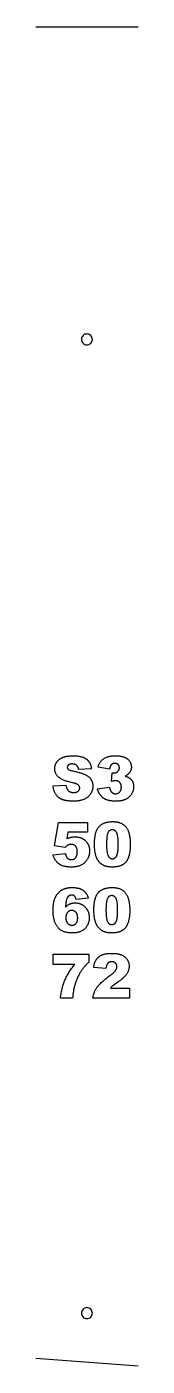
# Model space of a CAD drawing. Extents: x 0 to 3.5, y 1.7 to 93.3.
# Drawn here: x 0.01 to 3.51, y 47.58 to 93.34 of the extents above; entities that cross this region are included whole.
import ezdxf

# ---------------------------------------------------------------- set-up
doc = ezdxf.new("R2010")
doc.units = 0
for name, color, linetype in [('T3_PROFILE_INSIDE', 18, 'CONTINUOUS'), ('T3_PROFILE_INSIDE_2', 18, 'CONTINUOUS'), ('T5_BEVEL_INSIDE', 18, 'CONTINUOUS'), ('T8_DRILL', 18, 'CONTINUOUS')]:
    doc.layers.add(name, color=color, linetype=linetype)

msp = doc.modelspace()

# ---------------------------------------------------------------- linework, layer by layer
at = {"layer": 'T3_PROFILE_INSIDE'}
msp.add_lwpolyline([(3.503, 47.583), (0.005, 47.846)], dxfattribs=at)
at = {"layer": 'T3_PROFILE_INSIDE_2'}
for points in [[(0.597, 67.405), (1.038, 67.433), (1.042, 67.407), (1.045, 67.394), (1.047, 67.382), (1.05, 67.371), (1.053, 67.359), (1.056, 67.348), (1.06, 67.338), (1.064, 67.328), (1.068, 67.318), (1.072, 67.309), (1.076, 67.3), (1.081, 67.292), (1.086, 67.284), (1.091, 67.276), (1.097, 67.269), (1.106, 67.258), (1.115, 67.248), (1.126, 67.238), (1.136, 67.229), (1.147, 67.221), (1.159, 67.213), (1.171, 67.207), (1.184, 67.201), (1.197, 67.195), (1.21, 67.191), (1.224, 67.187), (1.239, 67.184), (1.253, 67.181), (1.269, 67.179), (1.285, 67.178), (1.301, 67.178), (1.313, 67.178), (1.325, 67.179), (1.337, 67.18), (1.348, 67.181), (1.359, 67.182), (1.369, 67.184), (1.379, 67.187), (1.389, 67.19), (1.398, 67.193), (1.407, 67.196), (1.416, 67.2), (1.424, 67.204), (1.432, 67.209), (1.44, 67.214), (1.447, 67.219), (1.454, 67.224), (1.461, 67.23), (1.467, 67.236), (1.472, 67.242), (1.478, 67.249), (1.483, 67.255), (1.487, 67.261), (1.491, 67.268), (1.494, 67.275), (1.498, 67.282), (1.5, 67.288), (1.503, 67.295), (1.505, 67.303), (1.506, 67.31), (1.507, 67.317), (1.508, 67.325), (1.508, 67.332), (1.508, 67.34), (1.507, 67.347), (1.506, 67.354), (1.505, 67.361), (1.503, 67.368), (1.501, 67.374), (1.498, 67.381), (1.495, 67.388), (1.492, 67.394), (1.488, 67.4), (1.484, 67.407), (1.479, 67.413), (1.474, 67.419), (1.469, 67.425), (1.463, 67.431), (1.457, 67.437), (1.45, 67.442), (1.442, 67.448), (1.433, 67.454), (1.423, 67.459), (1.412, 67.465), (1.399, 67.471), (1.386, 67.476), (1.372, 67.482), (1.356, 67.487), (1.34, 67.492), (1.323, 67.498), (1.304, 67.503), (1.284, 67.508), (1.264, 67.513), (1.219, 67.524), (1.182, 67.532), (1.146, 67.542), (1.111, 67.551), (1.078, 67.561), (1.046, 67.571), (1.015, 67.581), (0.986, 67.592), (0.958, 67.604), (0.932, 67.615), (0.907, 67.627), (0.883, 67.639), (0.86, 67.652), (0.839, 67.665), (0.82, 67.678), (0.801, 67.692), (0.785, 67.706), (0.769, 67.72), (0.754, 67.735), (0.74, 67.751), (0.727, 67.767), (0.715, 67.783), (0.705, 67.8), (0.695, 67.817), (0.686, 67.835), (0.679, 67.853), (0.672, 67.872), (0.666, 67.892), (0.662, 67.911), (0.658, 67.932), (0.656, 67.952), (0.654, 67.974), (0.654, 67.995), (0.654, 68.01), (0.655, 68.024), (0.656, 68.038), (0.658, 68.052), (0.66, 68.066), (0.663, 68.08), (0.666, 68.094), (0.67, 68.108), (0.675, 68.121), (0.68, 68.135), (0.685, 68.148), (0.691, 68.162), (0.698, 68.175), (0.705, 68.188), (0.712, 68.201), (0.721, 68.214), (0.729, 68.227), (0.738, 68.239), (0.748, 68.251), (0.758, 68.263), (0.769, 68.274), (0.78, 68.285), (0.792, 68.295), (0.804, 68.306), (0.817, 68.316), (0.831, 68.325), (0.845, 68.334), (0.859, 68.343), (0.874, 68.352), (0.89, 68.36), (0.906, 68.368), (0.922, 68.376), (0.939, 68.383), (0.957, 68.389), (0.976, 68.396), (0.996, 68.401), (1.016, 68.407), (1.037, 68.411), (1.059, 68.416), (1.082, 68.42), (1.105, 68.423), (1.129, 68.426), (1.154, 68.429), (1.18, 68.431), (1.207, 68.432), (1.234, 68.433), (1.262, 68.434), (1.291, 68.434), (1.326, 68.434), (1.361, 68.433), (1.394, 68.431), (1.426, 68.428), (1.457, 68.424), (1.487, 68.419), (1.516, 68.414), (1.544, 68.408), (1.571, 68.401), (1.597, 68.393), (1.622, 68.384), (1.645, 68.374), (1.657, 68.369), (1.668, 68.364), (1.679, 68.358), (1.69, 68.353), (1.7, 68.347), (1.71, 68.34), (1.72, 68.334), (1.729, 68.327), (1.739, 68.321), (1.748, 68.314), (1.757, 68.306), (1.765, 68.299), (1.774, 68.291), (1.782, 68.283), (1.79, 68.275), (1.797, 68.266), (1.805, 68.257), (1.812, 68.248), (1.819, 68.239), (1.825, 68.229), (1.832, 68.22), (1.838, 68.21), (1.844, 68.199), (1.85, 68.189), (1.855, 68.178), (1.861, 68.167), (1.866, 68.156), (1.87, 68.144), (1.875, 68.133), (1.879, 68.121), (1.883, 68.108), (1.887, 68.096), (1.894, 68.07), (1.9, 68.044), (1.905, 68.016), (1.909, 67.987), (1.472, 67.962), (1.47, 67.974), (1.467, 67.986), (1.464, 67.998), (1.461, 68.009), (1.457, 68.02), (1.454, 68.03), (1.45, 68.04), (1.445, 68.049), (1.44, 68.058), (1.435, 68.067), (1.43, 68.075), (1.424, 68.083), (1.418, 68.09), (1.412, 68.097), (1.406, 68.103), (1.399, 68.109), (1.392, 68.115), (1.384, 68.12), (1.377, 68.125), (1.368, 68.129), (1.36, 68.133), (1.351, 68.137), (1.342, 68.14), (1.333, 68.144), (1.323, 68.146), (1.313, 68.149), (1.302, 68.151), (1.291, 68.152), (1.28, 68.153), (1.269, 68.154), (1.257, 68.155), (1.245, 68.155), (1.225, 68.155), (1.207, 68.153), (1.198, 68.152), (1.19, 68.15), (1.182, 68.148), (1.174, 68.146), (1.167, 68.144), (1.159, 68.142), (1.153, 68.139), (1.146, 68.136), (1.14, 68.132), (1.134, 68.129), (1.128, 68.125), (1.123, 68.121), (1.118, 68.116), (1.114, 68.112), (1.109, 68.107), (1.105, 68.103), (1.102, 68.098), (1.098, 68.093), (1.095, 68.088), (1.092, 68.083), (1.09, 68.078), (1.088, 68.072), (1.086, 68.067), (1.085, 68.061), (1.084, 68.055), (1.083, 68.049), (1.082, 68.043), (1.082, 68.037), (1.083, 68.029), (1.084, 68.02), (1.087, 68.012), (1.091, 68.003), (1.095, 67.995), (1.101, 67.988), (1.108, 67.98), (1.116, 67.973), (1.12, 67.969), (1.126, 67.966), (1.131, 67.962), (1.138, 67.958), (1.145, 67.955), (1.153, 67.951), (1.171, 67.944), (1.192, 67.937), (1.216, 67.931), (1.242, 67.924), (1.272, 67.918), (1.309, 67.909), (1.345, 67.901), (1.379, 67.893), (1.413, 67.885), (1.445, 67.877), (1.475, 67.868), (1.504, 67.86), (1.532, 67.852), (1.559, 67.844), (1.584, 67.835), (1.608, 67.827), (1.63, 67.819), (1.652, 67.81), (1.671, 67.802), (1.69, 67.794), (1.707, 67.785), (1.723, 67.777), (1.739, 67.768), (1.754, 67.759), (1.768, 67.75), (1.782, 67.74), (1.795, 67.73), (1.808, 67.72), (1.82, 67.71), (1.832, 67.7), (1.843, 67.689), (1.854, 67.678), (1.864, 67.666), (1.873, 67.655), (1.882, 67.643), (1.89, 67.631), (1.898, 67.619), (1.905, 67.606), (1.912, 67.594), (1.919, 67.581), (1.924, 67.568), (1.93, 67.555), (1.935, 67.541), (1.939, 67.528), (1.943, 67.514), (1.947, 67.5), (1.95, 67.486), (1.952, 67.471), (1.954, 67.457), (1.956, 67.442), (1.957, 67.427), (1.958, 67.412), (1.958, 67.397), (1.958, 67.379), (1.957, 67.361), (1.955, 67.344), (1.953, 67.326), (1.95, 67.309), (1.947, 67.292), (1.943, 67.275), (1.938, 67.258), (1.933, 67.242), (1.927, 67.225), (1.92, 67.209), (1.913, 67.193), (1.905, 67.177), (1.897, 67.162), (1.888, 67.146), (1.878, 67.131), (1.868, 67.116), (1.857, 67.101), (1.846, 67.087), (1.834, 67.074), (1.822, 67.06), (1.81, 67.048), (1.796, 67.036), (1.783, 67.024), (1.768, 67.012), (1.754, 67.002), (1.739, 66.991), (1.723, 66.981), (1.707, 66.972), (1.69, 66.963), (1.673, 66.954), (1.655, 66.946), (1.637, 66.939), (1.618, 66.931), (1.599, 66.925), (1.579, 66.919), (1.558, 66.913), (1.537, 66.908), (1.516, 66.903), (1.493, 66.899), (1.47, 66.895), (1.447, 66.892), (1.423, 66.889), (1.398, 66.887), (1.373, 66.885), (1.347, 66.884), (1.321, 66.883), (1.294, 66.883), (1.247, 66.884), (1.224, 66.885), (1.202, 66.886), (1.18, 66.887), (1.159, 66.888), (1.138, 66.89), (1.117, 66.892), (1.097, 66.895), (1.078, 66.898), (1.059, 66.901), (1.04, 66.904), (1.022, 66.908), (1.004, 66.911), (0.987, 66.916), (0.97, 66.92), (0.954, 66.925), (0.938, 66.93), (0.923, 66.935), (0.908, 66.941), (0.893, 66.947), (0.879, 66.953), (0.866, 66.959), (0.852, 66.966), (0.84, 66.973), (0.828, 66.98), (0.816, 66.988), (0.805, 66.996), (0.794, 67.004), (0.783, 67.013), (0.773, 67.021), (0.764, 67.031), (0.746, 67.049), (0.729, 67.069), (0.713, 67.089), (0.698, 67.109), (0.684, 67.13), (0.672, 67.152), (0.66, 67.175), (0.649, 67.198), (0.639, 67.222), (0.63, 67.246), (0.622, 67.271), (0.615, 67.296), (0.609, 67.323), (0.604, 67.349), (0.6, 67.377)], [(2.528, 67.975), (2.134, 68.046), (2.141, 68.069), (2.148, 68.091), (2.156, 68.113), (2.164, 68.134), (2.174, 68.155), (2.184, 68.174), (2.194, 68.193), (2.206, 68.212), (2.218, 68.23), (2.231, 68.247), (2.244, 68.263), (2.259, 68.278), (2.274, 68.293), (2.289, 68.308), (2.306, 68.321), (2.323, 68.334), (2.341, 68.346), (2.36, 68.358), (2.379, 68.368), (2.4, 68.378), (2.422, 68.387), (2.444, 68.395), (2.467, 68.403), (2.492, 68.409), (2.517, 68.415), (2.543, 68.42), (2.57, 68.425), (2.598, 68.428), (2.626, 68.431), (2.656, 68.433), (2.687, 68.434), (2.718, 68.434), (2.754, 68.434), (2.789, 68.433), (2.823, 68.431), (2.855, 68.428), (2.886, 68.424), (2.916, 68.419), (2.944, 68.413), (2.971, 68.407), (2.997, 68.4), (3.01, 68.396), (3.022, 68.392), (3.034, 68.387), (3.045, 68.383), (3.056, 68.378), (3.067, 68.373), (3.078, 68.368), (3.088, 68.362), (3.098, 68.356), (3.108, 68.351), (3.117, 68.344), (3.126, 68.338), (3.135, 68.332), (3.143, 68.325), (3.159, 68.311), (3.174, 68.297), (3.187, 68.282), (3.2, 68.267), (3.212, 68.251), (3.223, 68.235), (3.232, 68.218), (3.241, 68.201), (3.249, 68.184), (3.256, 68.166), (3.261, 68.148), (3.266, 68.129), (3.269, 68.11), (3.272, 68.09), (3.273, 68.07), (3.274, 68.05), (3.274, 68.038), (3.273, 68.026), (3.272, 68.014), (3.271, 68.002), (3.269, 67.991), (3.266, 67.979), (3.264, 67.968), (3.261, 67.957), (3.257, 67.946), (3.253, 67.935), (3.249, 67.925), (3.244, 67.914), (3.239, 67.904), (3.233, 67.894), (3.227, 67.884), (3.221, 67.874), (3.214, 67.864), (3.207, 67.854), (3.199, 67.845), (3.191, 67.835), (3.182, 67.826), (3.173, 67.817), (3.164, 67.808), (3.154, 67.8), (3.144, 67.791), (3.133, 67.783), (3.122, 67.775), (3.11, 67.766), (3.098, 67.758), (3.086, 67.751), (3.073, 67.743), (3.06, 67.736), (3.081, 67.73), (3.101, 67.724), (3.12, 67.718), (3.137, 67.712), (3.153, 67.706), (3.168, 67.699), (3.181, 67.692), (3.193, 67.685), (3.202, 67.68), (3.211, 67.673), (3.22, 67.667), (3.228, 67.661), (3.237, 67.654), (3.244, 67.647), (3.252, 67.64), (3.259, 67.632), (3.267, 67.624), (3.273, 67.616), (3.28, 67.608), (3.286, 67.6), (3.293, 67.591), (3.298, 67.582), (3.304, 67.573), (3.309, 67.564), (3.314, 67.555), (3.319, 67.545), (3.323, 67.535), (3.327, 67.525), (3.331, 67.514), (3.334, 67.504), (3.338, 67.493), (3.34, 67.482), (3.343, 67.47), (3.345, 67.459), (3.347, 67.447), (3.348, 67.435), (3.349, 67.423), (3.35, 67.41), (3.351, 67.398), (3.351, 67.385), (3.35, 67.368), (3.35, 67.352), (3.348, 67.336), (3.346, 67.32), (3.344, 67.304), (3.341, 67.288), (3.338, 67.272), (3.334, 67.256), (3.329, 67.241), (3.324, 67.225), (3.318, 67.21), (3.312, 67.194), (3.305, 67.179), (3.298, 67.164), (3.29, 67.148), (3.282, 67.133), (3.273, 67.119), (3.264, 67.104), (3.254, 67.09), (3.244, 67.077), (3.233, 67.064), (3.222, 67.051), (3.211, 67.039), (3.198, 67.027), (3.186, 67.016), (3.173, 67.005), (3.159, 66.994), (3.145, 66.984), (3.131, 66.974), (3.116, 66.965), (3.101, 66.957), (3.085, 66.948), (3.068, 66.94), (3.051, 66.933), (3.033, 66.926), (3.015, 66.92), (2.996, 66.914), (2.977, 66.909), (2.956, 66.904), (2.936, 66.899), (2.914, 66.896), (2.892, 66.892), (2.869, 66.89), (2.846, 66.887), (2.822, 66.885), (2.797, 66.884), (2.772, 66.883), (2.746, 66.883), (2.721, 66.883), (2.696, 66.884), (2.672, 66.885), (2.649, 66.886), (2.627, 66.888), (2.605, 66.89), (2.583, 66.892), (2.563, 66.895), (2.543, 66.898), (2.524, 66.902), (2.505, 66.906), (2.488, 66.91), (2.471, 66.915), (2.454, 66.92), (2.438, 66.925), (2.423, 66.931), (2.409, 66.937), (2.394, 66.944), (2.38, 66.951), (2.367, 66.958), (2.353, 66.966), (2.34, 66.974), (2.328, 66.982), (2.315, 66.991), (2.303, 66.999), (2.292, 67.009), (2.28, 67.018), (2.269, 67.028), (2.259, 67.039), (2.248, 67.05), (2.238, 67.061), (2.229, 67.072), (2.219, 67.084), (2.21, 67.096), (2.201, 67.108), (2.193, 67.121), (2.185, 67.135), (2.177, 67.148), (2.169, 67.162), (2.161, 67.176), (2.154, 67.191), (2.147, 67.206), (2.141, 67.222), (2.134, 67.238), (2.128, 67.254), (2.122, 67.27), (2.117, 67.287), (2.112, 67.305), (2.528, 67.36), (2.531, 67.345), (2.535, 67.33), (2.538, 67.316), (2.542, 67.302), (2.546, 67.289), (2.55, 67.276), (2.555, 67.265), (2.559, 67.253), (2.564, 67.243), (2.569, 67.233), (2.575, 67.223), (2.58, 67.215), (2.586, 67.207), (2.592, 67.199), (2.598, 67.192), (2.604, 67.186), (2.611, 67.18), (2.618, 67.174), (2.625, 67.169), (2.632, 67.164), (2.639, 67.16), (2.647, 67.156), (2.655, 67.152), (2.663, 67.149), (2.671, 67.146), (2.68, 67.144), (2.689, 67.142), (2.698, 67.14), (2.707, 67.139), (2.716, 67.138), (2.726, 67.137), (2.736, 67.137), (2.746, 67.137), (2.756, 67.138), (2.766, 67.139), (2.776, 67.141), (2.785, 67.143), (2.795, 67.146), (2.804, 67.149), (2.813, 67.152), (2.821, 67.156), (2.83, 67.161), (2.838, 67.166), (2.846, 67.171), (2.853, 67.177), (2.861, 67.184), (2.868, 67.191), (2.875, 67.198), (2.882, 67.206), (2.888, 67.214), (2.894, 67.223), (2.9, 67.232), (2.905, 67.241), (2.909, 67.25), (2.914, 67.26), (2.917, 67.27), (2.92, 67.28), (2.923, 67.291), (2.926, 67.302), (2.928, 67.313), (2.929, 67.325), (2.93, 67.337), (2.931, 67.349), (2.931, 67.362), (2.931, 67.375), (2.93, 67.387), (2.929, 67.4), (2.928, 67.411), (2.926, 67.423), (2.924, 67.434), (2.921, 67.444), (2.918, 67.455), (2.914, 67.465), (2.91, 67.474), (2.906, 67.483), (2.901, 67.492), (2.896, 67.501), (2.89, 67.509), (2.884, 67.516), (2.877, 67.524), (2.871, 67.531), (2.863, 67.537), (2.856, 67.543), (2.848, 67.549), (2.84, 67.554), (2.832, 67.559), (2.823, 67.563), (2.814, 67.567), (2.805, 67.57), (2.795, 67.573), (2.785, 67.575), (2.775, 67.577), (2.765, 67.579), (2.754, 67.58), (2.743, 67.581), (2.732, 67.581), (2.719, 67.581), (2.705, 67.579), (2.69, 67.578), (2.673, 67.575), (2.656, 67.571), (2.637, 67.567), (2.617, 67.562), (2.597, 67.556), (2.618, 67.854), (2.634, 67.852), (2.649, 67.85), (2.662, 67.849), (2.672, 67.849), (2.682, 67.849), (2.692, 67.85), (2.702, 67.851), (2.712, 67.852), (2.721, 67.854), (2.73, 67.856), (2.739, 67.859), (2.747, 67.862), (2.756, 67.866), (2.764, 67.869), (2.772, 67.874), (2.78, 67.878), (2.787, 67.884), (2.795, 67.889), (2.802, 67.895), (2.809, 67.901), (2.816, 67.908), (2.822, 67.915), (2.827, 67.922), (2.833, 67.929), (2.838, 67.936), (2.842, 67.943), (2.846, 67.951), (2.85, 67.958), (2.853, 67.966), (2.856, 67.974), (2.858, 67.982), (2.86, 67.99), (2.862, 67.999), (2.863, 68.007), (2.863, 68.016), (2.864, 68.025), (2.863, 68.034), (2.863, 68.042), (2.862, 68.05), (2.861, 68.058), (2.86, 68.065), (2.858, 68.073), (2.856, 68.08), (2.853, 68.087), (2.851, 68.093), (2.848, 68.1), (2.844, 68.106), (2.841, 68.112), (2.837, 68.118), (2.832, 68.124), (2.828, 68.129), (2.823, 68.135), (2.817, 68.14), (2.812, 68.144), (2.806, 68.148), (2.8, 68.152), (2.794, 68.156), (2.788, 68.16), (2.781, 68.163), (2.774, 68.165), (2.767, 68.168), (2.76, 68.17), (2.752, 68.172), (2.744, 68.173), (2.736, 68.174), (2.728, 68.175), (2.719, 68.175), (2.71, 68.176), (2.701, 68.175), (2.692, 68.175), (2.683, 68.174), (2.675, 68.173), (2.667, 68.171), (2.659, 68.169), (2.651, 68.167), (2.643, 68.164), (2.636, 68.161), (2.629, 68.158), (2.622, 68.154), (2.615, 68.15), (2.609, 68.146), (2.602, 68.141), (2.596, 68.136), (2.59, 68.131), (2.585, 68.125), (2.579, 68.119), (2.574, 68.112), (2.569, 68.105), (2.565, 68.097), (2.56, 68.088), (2.556, 68.079), (2.552, 68.07), (2.548, 68.06), (2.544, 68.049), (2.541, 68.038), (2.538, 68.027), (2.535, 68.014), (2.533, 68.002), (2.53, 67.989)], [(0.783, 66.159), (1.773, 66.159), (1.773, 65.826), (1.103, 65.826), (1.067, 65.601), (1.084, 65.609), (1.102, 65.616), (1.119, 65.623), (1.136, 65.63), (1.153, 65.636), (1.17, 65.641), (1.187, 65.646), (1.205, 65.65), (1.222, 65.654), (1.238, 65.657), (1.255, 65.66), (1.272, 65.663), (1.289, 65.664), (1.306, 65.666), (1.322, 65.666), (1.339, 65.667), (1.367, 65.666), (1.394, 65.665), (1.42, 65.662), (1.446, 65.658), (1.471, 65.653), (1.496, 65.647), (1.508, 65.644), (1.52, 65.641), (1.531, 65.637), (1.543, 65.633), (1.554, 65.628), (1.565, 65.624), (1.576, 65.619), (1.587, 65.613), (1.598, 65.608), (1.608, 65.602), (1.619, 65.596), (1.629, 65.59), (1.639, 65.584), (1.649, 65.577), (1.658, 65.57), (1.668, 65.562), (1.677, 65.555), (1.686, 65.547), (1.696, 65.539), (1.704, 65.531), (1.721, 65.513), (1.737, 65.495), (1.752, 65.477), (1.759, 65.468), (1.766, 65.458), (1.772, 65.448), (1.778, 65.439), (1.784, 65.429), (1.79, 65.419), (1.795, 65.408), (1.8, 65.398), (1.805, 65.387), (1.809, 65.377), (1.814, 65.366), (1.818, 65.355), (1.821, 65.344), (1.825, 65.333), (1.831, 65.31), (1.836, 65.287), (1.84, 65.263), (1.842, 65.238), (1.844, 65.213), (1.845, 65.188), (1.844, 65.17), (1.843, 65.152), (1.842, 65.134), (1.84, 65.116), (1.837, 65.098), (1.834, 65.08), (1.831, 65.063), (1.826, 65.045), (1.822, 65.028), (1.816, 65.011), (1.81, 64.993), (1.804, 64.976), (1.797, 64.959), (1.789, 64.942), (1.781, 64.925), (1.772, 64.908), (1.763, 64.892), (1.753, 64.876), (1.743, 64.86), (1.733, 64.845), (1.721, 64.831), (1.71, 64.817), (1.698, 64.803), (1.685, 64.79), (1.672, 64.778), (1.659, 64.766), (1.645, 64.754), (1.63, 64.743), (1.615, 64.733), (1.6, 64.722), (1.584, 64.713), (1.568, 64.704), (1.551, 64.695), (1.533, 64.687), (1.515, 64.68), (1.497, 64.673), (1.478, 64.667), (1.458, 64.661), (1.438, 64.656), (1.417, 64.651), (1.395, 64.647), (1.373, 64.643), (1.351, 64.64), (1.327, 64.638), (1.303, 64.636), (1.279, 64.634), (1.254, 64.633), (1.229, 64.633), (1.192, 64.634), (1.157, 64.635), (1.123, 64.637), (1.091, 64.64), (1.06, 64.644), (1.03, 64.649), (1.001, 64.655), (0.974, 64.661), (0.948, 64.669), (0.923, 64.677), (0.899, 64.686), (0.876, 64.696), (0.865, 64.702), (0.854, 64.707), (0.844, 64.713), (0.833, 64.719), (0.823, 64.725), (0.813, 64.732), (0.804, 64.738), (0.794, 64.745), (0.776, 64.759), (0.759, 64.774), (0.743, 64.789), (0.727, 64.805), (0.712, 64.821), (0.699, 64.837), (0.686, 64.854), (0.674, 64.872), (0.663, 64.89), (0.652, 64.909), (0.642, 64.929), (0.632, 64.951), (0.622, 64.973), (0.614, 64.997), (0.605, 65.022), (0.597, 65.048), (1.019, 65.094), (1.021, 65.081), (1.023, 65.069), (1.026, 65.057), (1.029, 65.046), (1.032, 65.035), (1.036, 65.025), (1.04, 65.014), (1.044, 65.004), (1.049, 64.995), (1.054, 64.986), (1.059, 64.977), (1.065, 64.969), (1.071, 64.961), (1.077, 64.954), (1.084, 64.946), (1.09, 64.94), (1.098, 64.933), (1.105, 64.927), (1.112, 64.922), (1.12, 64.917), (1.128, 64.912), (1.136, 64.908), (1.144, 64.904), (1.152, 64.9), (1.161, 64.897), (1.169, 64.894), (1.178, 64.892), (1.187, 64.89), (1.196, 64.889), (1.205, 64.888), (1.215, 64.887), (1.224, 64.887), (1.235, 64.887), (1.246, 64.888), (1.256, 64.889), (1.266, 64.891), (1.276, 64.893), (1.285, 64.896), (1.295, 64.9), (1.304, 64.903), (1.313, 64.908), (1.321, 64.913), (1.33, 64.918), (1.338, 64.924), (1.346, 64.931), (1.354, 64.937), (1.361, 64.945), (1.368, 64.953), (1.375, 64.961), (1.382, 64.97), (1.388, 64.98), (1.393, 64.99), (1.398, 65.001), (1.403, 65.012), (1.407, 65.023), (1.411, 65.035), (1.414, 65.048), (1.417, 65.061), (1.419, 65.074), (1.421, 65.088), (1.423, 65.103), (1.424, 65.118), (1.425, 65.134), (1.425, 65.15), (1.425, 65.166), (1.424, 65.182), (1.423, 65.198), (1.421, 65.212), (1.419, 65.227), (1.417, 65.24), (1.414, 65.253), (1.411, 65.266), (1.407, 65.278), (1.403, 65.289), (1.398, 65.3), (1.393, 65.311), (1.387, 65.32), (1.381, 65.33), (1.375, 65.338), (1.368, 65.346), (1.36, 65.354), (1.353, 65.361), (1.345, 65.368), (1.337, 65.374), (1.328, 65.379), (1.319, 65.384), (1.31, 65.389), (1.301, 65.393), (1.291, 65.397), (1.281, 65.4), (1.271, 65.403), (1.26, 65.405), (1.25, 65.407), (1.238, 65.408), (1.227, 65.409), (1.215, 65.409), (1.2, 65.408), (1.185, 65.407), (1.171, 65.405), (1.156, 65.401), (1.141, 65.397), (1.127, 65.392), (1.113, 65.386), (1.099, 65.379), (1.088, 65.373), (1.077, 65.366), (1.066, 65.358), (1.055, 65.349), (1.043, 65.339), (1.031, 65.327), (1.019, 65.315), (1.007, 65.301), (0.651, 65.353)], [(2.012, 65.415), (2.012, 65.441), (2.013, 65.467), (2.014, 65.493), (2.015, 65.518), (2.016, 65.542), (2.018, 65.566), (2.02, 65.59), (2.022, 65.613), (2.025, 65.635), (2.027, 65.657), (2.031, 65.679), (2.034, 65.7), (2.038, 65.72), (2.042, 65.74), (2.046, 65.759), (2.051, 65.778), (2.056, 65.797), (2.061, 65.815), (2.067, 65.832), (2.072, 65.849), (2.079, 65.866), (2.085, 65.882), (2.092, 65.897), (2.099, 65.912), (2.106, 65.926), (2.114, 65.94), (2.122, 65.954), (2.13, 65.967), (2.139, 65.979), (2.148, 65.991), (2.157, 66.003), (2.166, 66.013), (2.176, 66.024), (2.186, 66.034), (2.197, 66.044), (2.207, 66.054), (2.218, 66.063), (2.23, 66.072), (2.241, 66.08), (2.253, 66.088), (2.266, 66.096), (2.278, 66.104), (2.291, 66.111), (2.304, 66.118), (2.318, 66.124), (2.332, 66.13), (2.346, 66.136), (2.361, 66.142), (2.375, 66.147), (2.391, 66.152), (2.406, 66.156), (2.422, 66.16), (2.438, 66.164), (2.454, 66.168), (2.471, 66.171), (2.488, 66.174), (2.505, 66.176), (2.523, 66.178), (2.541, 66.18), (2.559, 66.182), (2.578, 66.183), (2.597, 66.184), (2.616, 66.184), (2.635, 66.184), (2.672, 66.184), (2.69, 66.183), (2.708, 66.182), (2.725, 66.181), (2.741, 66.179), (2.758, 66.177), (2.773, 66.175), (2.789, 66.173), (2.804, 66.17), (2.818, 66.167), (2.832, 66.163), (2.846, 66.16), (2.859, 66.156), (2.872, 66.152), (2.884, 66.147), (2.908, 66.137), (2.93, 66.127), (2.952, 66.116), (2.972, 66.104), (2.992, 66.092), (3.001, 66.085), (3.01, 66.078), (3.018, 66.071), (3.027, 66.064), (3.035, 66.057), (3.043, 66.05), (3.058, 66.035), (3.072, 66.02), (3.085, 66.004), (3.098, 65.988), (3.109, 65.973), (3.12, 65.957), (3.13, 65.94), (3.139, 65.924), (3.148, 65.907), (3.156, 65.89), (3.164, 65.871), (3.171, 65.852), (3.178, 65.833), (3.185, 65.813), (3.191, 65.792), (3.196, 65.77), (3.201, 65.749), (3.206, 65.728), (3.21, 65.707), (3.215, 65.685), (3.218, 65.664), (3.222, 65.642), (3.225, 65.62), (3.228, 65.599), (3.23, 65.577), (3.232, 65.555), (3.234, 65.532), (3.235, 65.51), (3.237, 65.488), (3.237, 65.465), (3.238, 65.443), (3.238, 65.42), (3.238, 65.37), (3.236, 65.321), (3.233, 65.275), (3.232, 65.252), (3.229, 65.23), (3.227, 65.208), (3.225, 65.186), (3.222, 65.165), (3.219, 65.145), (3.215, 65.124), (3.212, 65.105), (3.208, 65.085), (3.204, 65.067), (3.199, 65.048), (3.194, 65.03), (3.189, 65.012), (3.184, 64.995), (3.179, 64.979), (3.173, 64.962), (3.167, 64.946), (3.16, 64.931), (3.154, 64.916), (3.147, 64.901), (3.14, 64.887), (3.132, 64.873), (3.125, 64.86), (3.117, 64.847), (3.108, 64.835), (3.1, 64.822), (3.091, 64.811), (3.082, 64.8), (3.072, 64.789), (3.062, 64.778), (3.052, 64.768), (3.041, 64.758), (3.03, 64.749), (3.018, 64.74), (3.007, 64.731), (2.994, 64.723), (2.981, 64.715), (2.968, 64.707), (2.955, 64.7), (2.941, 64.693), (2.927, 64.687), (2.912, 64.681), (2.897, 64.675), (2.881, 64.669), (2.866, 64.664), (2.849, 64.66), (2.833, 64.656), (2.816, 64.652), (2.798, 64.648), (2.781, 64.645), (2.762, 64.642), (2.744, 64.64), (2.725, 64.638), (2.705, 64.636), (2.686, 64.635), (2.666, 64.634), (2.645, 64.633), (2.624, 64.633), (2.601, 64.633), (2.578, 64.634), (2.556, 64.635), (2.534, 64.637), (2.513, 64.639), (2.492, 64.642), (2.472, 64.645), (2.453, 64.648), (2.434, 64.652), (2.416, 64.657), (2.398, 64.662), (2.381, 64.667), (2.365, 64.673), (2.349, 64.679), (2.333, 64.686), (2.318, 64.694), (2.304, 64.701), (2.29, 64.71), (2.276, 64.718), (2.263, 64.727), (2.249, 64.737), (2.237, 64.747), (2.224, 64.757), (2.212, 64.768), (2.2, 64.779), (2.189, 64.791), (2.178, 64.803), (2.167, 64.816), (2.156, 64.829), (2.146, 64.842), (2.136, 64.856), (2.127, 64.871), (2.12, 64.881), (2.114, 64.892), (2.107, 64.904), (2.101, 64.916), (2.095, 64.928), (2.09, 64.941), (2.084, 64.955), (2.079, 64.969), (2.074, 64.983), (2.069, 64.998), (2.064, 65.013), (2.059, 65.029), (2.055, 65.045), (2.05, 65.062), (2.043, 65.097), (2.035, 65.134), (2.029, 65.171), (2.024, 65.209), (2.02, 65.249), (2.017, 65.289), (2.014, 65.33), (2.013, 65.372)], [(2.426, 65.414), (2.426, 65.379), (2.426, 65.345), (2.427, 65.313), (2.429, 65.282), (2.431, 65.253), (2.433, 65.225), (2.435, 65.198), (2.438, 65.173), (2.442, 65.149), (2.445, 65.127), (2.45, 65.106), (2.454, 65.086), (2.459, 65.068), (2.464, 65.052), (2.47, 65.036), (2.476, 65.023), (2.483, 65.01), (2.49, 64.998), (2.497, 64.987), (2.505, 64.977), (2.512, 64.967), (2.521, 64.959), (2.529, 64.951), (2.538, 64.944), (2.548, 64.938), (2.557, 64.932), (2.568, 64.928), (2.578, 64.924), (2.589, 64.921), (2.6, 64.919), (2.611, 64.918), (2.623, 64.918), (2.631, 64.918), (2.639, 64.918), (2.646, 64.919), (2.654, 64.92), (2.661, 64.922), (2.668, 64.924), (2.675, 64.926), (2.682, 64.929), (2.689, 64.932), (2.696, 64.935), (2.702, 64.939), (2.709, 64.943), (2.715, 64.947), (2.721, 64.952), (2.727, 64.957), (2.733, 64.962), (2.739, 64.968), (2.744, 64.974), (2.75, 64.981), (2.755, 64.988), (2.76, 64.995), (2.765, 65.003), (2.769, 65.011), (2.774, 65.02), (2.778, 65.029), (2.782, 65.038), (2.786, 65.048), (2.789, 65.058), (2.793, 65.069), (2.796, 65.08), (2.802, 65.103), (2.804, 65.115), (2.807, 65.129), (2.811, 65.158), (2.815, 65.19), (2.818, 65.226), (2.821, 65.265), (2.822, 65.308), (2.823, 65.353), (2.824, 65.403), (2.824, 65.439), (2.823, 65.474), (2.822, 65.508), (2.821, 65.54), (2.819, 65.57), (2.817, 65.599), (2.814, 65.627), (2.811, 65.652), (2.808, 65.677), (2.804, 65.7), (2.8, 65.721), (2.795, 65.741), (2.79, 65.759), (2.785, 65.775), (2.779, 65.791), (2.773, 65.804), (2.767, 65.817), (2.76, 65.828), (2.752, 65.839), (2.745, 65.849), (2.736, 65.858), (2.728, 65.867), (2.719, 65.875), (2.71, 65.881), (2.7, 65.887), (2.69, 65.893), (2.679, 65.897), (2.669, 65.901), (2.657, 65.903), (2.646, 65.905), (2.634, 65.907), (2.621, 65.907), (2.608, 65.907), (2.596, 65.905), (2.584, 65.903), (2.573, 65.901), (2.562, 65.897), (2.552, 65.892), (2.542, 65.887), (2.532, 65.881), (2.523, 65.874), (2.514, 65.866), (2.506, 65.858), (2.498, 65.848), (2.491, 65.838), (2.484, 65.827), (2.478, 65.815), (2.472, 65.802), (2.466, 65.788), (2.461, 65.773), (2.456, 65.757), (2.452, 65.739), (2.447, 65.719), (2.444, 65.698), (2.44, 65.676), (2.437, 65.653), (2.435, 65.628), (2.432, 65.601), (2.43, 65.574), (2.429, 65.544), (2.427, 65.514), (2.426, 65.482), (2.426, 65.449)], [(1.802, 63.571), (1.387, 63.52), (1.383, 63.541), (1.378, 63.56), (1.372, 63.578), (1.369, 63.586), (1.365, 63.594), (1.362, 63.602), (1.358, 63.609), (1.354, 63.615), (1.35, 63.622), (1.346, 63.628), (1.342, 63.633), (1.337, 63.638), (1.332, 63.643), (1.328, 63.647), (1.323, 63.651), (1.317, 63.655), (1.312, 63.658), (1.307, 63.662), (1.301, 63.665), (1.295, 63.667), (1.29, 63.67), (1.284, 63.672), (1.277, 63.674), (1.271, 63.675), (1.265, 63.676), (1.252, 63.678), (1.238, 63.679), (1.225, 63.678), (1.213, 63.677), (1.201, 63.675), (1.19, 63.672), (1.179, 63.669), (1.168, 63.664), (1.158, 63.659), (1.148, 63.653), (1.138, 63.646), (1.129, 63.639), (1.12, 63.63), (1.111, 63.621), (1.103, 63.611), (1.095, 63.6), (1.087, 63.589), (1.08, 63.576), (1.075, 63.566), (1.07, 63.555), (1.066, 63.543), (1.061, 63.529), (1.057, 63.514), (1.053, 63.497), (1.049, 63.48), (1.045, 63.461), (1.041, 63.44), (1.037, 63.419), (1.034, 63.396), (1.031, 63.371), (1.028, 63.346), (1.025, 63.319), (1.02, 63.261), (1.039, 63.279), (1.057, 63.297), (1.076, 63.312), (1.096, 63.327), (1.115, 63.34), (1.134, 63.353), (1.154, 63.363), (1.173, 63.373), (1.183, 63.378), (1.193, 63.382), (1.204, 63.385), (1.214, 63.389), (1.225, 63.392), (1.236, 63.395), (1.247, 63.398), (1.258, 63.4), (1.27, 63.403), (1.281, 63.404), (1.293, 63.406), (1.305, 63.407), (1.33, 63.409), (1.355, 63.409), (1.38, 63.409), (1.405, 63.407), (1.428, 63.404), (1.452, 63.401), (1.475, 63.395), (1.486, 63.393), (1.497, 63.389), (1.508, 63.386), (1.519, 63.382), (1.53, 63.378), (1.541, 63.374), (1.551, 63.369), (1.561, 63.364), (1.572, 63.359), (1.582, 63.354), (1.592, 63.348), (1.602, 63.342), (1.612, 63.335), (1.621, 63.329), (1.64, 63.315), (1.659, 63.3), (1.677, 63.284), (1.695, 63.266), (1.703, 63.257), (1.711, 63.248), (1.719, 63.239), (1.727, 63.229), (1.735, 63.22), (1.742, 63.21), (1.749, 63.2), (1.755, 63.19), (1.762, 63.18), (1.768, 63.169), (1.774, 63.159), (1.779, 63.148), (1.784, 63.137), (1.789, 63.126), (1.794, 63.115), (1.799, 63.104), (1.803, 63.092), (1.807, 63.081), (1.81, 63.069), (1.814, 63.057), (1.82, 63.033), (1.825, 63.008), (1.828, 62.983), (1.831, 62.957), (1.833, 62.93), (1.833, 62.903), (1.833, 62.885), (1.832, 62.866), (1.831, 62.848), (1.829, 62.83), (1.826, 62.813), (1.823, 62.795), (1.82, 62.778), (1.816, 62.761), (1.811, 62.744), (1.806, 62.728), (1.8, 62.711), (1.794, 62.695), (1.787, 62.679), (1.78, 62.663), (1.772, 62.647), (1.763, 62.632), (1.754, 62.617), (1.745, 62.602), (1.735, 62.588), (1.725, 62.574), (1.714, 62.561), (1.703, 62.548), (1.691, 62.536), (1.68, 62.524), (1.667, 62.513), (1.654, 62.502), (1.641, 62.491), (1.628, 62.481), (1.613, 62.472), (1.599, 62.463), (1.584, 62.454), (1.569, 62.446), (1.553, 62.439), (1.537, 62.431), (1.52, 62.425), (1.503, 62.419), (1.485, 62.413), (1.467, 62.408), (1.448, 62.403), (1.429, 62.399), (1.409, 62.395), (1.389, 62.392), (1.368, 62.389), (1.347, 62.387), (1.325, 62.385), (1.303, 62.384), (1.28, 62.383), (1.257, 62.383), (1.229, 62.384), (1.202, 62.384), (1.176, 62.386), (1.15, 62.388), (1.125, 62.391), (1.101, 62.394), (1.077, 62.398), (1.054, 62.402), (1.032, 62.407), (1.011, 62.413), (0.99, 62.419), (0.97, 62.426), (0.95, 62.434), (0.931, 62.442), (0.913, 62.451), (0.896, 62.46), (0.879, 62.47), (0.863, 62.481), (0.847, 62.492), (0.831, 62.504), (0.816, 62.517), (0.802, 62.53), (0.787, 62.545), (0.774, 62.56), (0.76, 62.575), (0.747, 62.592), (0.735, 62.609), (0.723, 62.627), (0.711, 62.645), (0.7, 62.664), (0.689, 62.684), (0.679, 62.705), (0.669, 62.726), (0.66, 62.749), (0.651, 62.772), (0.643, 62.796), (0.636, 62.821), (0.629, 62.847), (0.623, 62.873), (0.618, 62.901), (0.613, 62.929), (0.609, 62.958), (0.605, 62.988), (0.602, 63.019), (0.6, 63.05), (0.599, 63.083), (0.598, 63.116), (0.597, 63.151), (0.597, 63.176), (0.598, 63.201), (0.599, 63.225), (0.6, 63.249), (0.601, 63.272), (0.603, 63.295), (0.605, 63.318), (0.608, 63.34), (0.611, 63.362), (0.614, 63.383), (0.617, 63.404), (0.621, 63.425), (0.625, 63.445), (0.63, 63.464), (0.635, 63.484), (0.64, 63.502), (0.645, 63.521), (0.651, 63.539), (0.657, 63.556), (0.664, 63.573), (0.671, 63.59), (0.678, 63.606), (0.686, 63.622), (0.693, 63.638), (0.702, 63.653), (0.71, 63.667), (0.719, 63.681), (0.728, 63.695), (0.738, 63.708), (0.747, 63.721), (0.758, 63.734), (0.768, 63.746), (0.779, 63.757), (0.79, 63.768), (0.801, 63.779), (0.813, 63.79), (0.825, 63.8), (0.837, 63.81), (0.849, 63.819), (0.862, 63.828), (0.875, 63.837), (0.888, 63.845), (0.901, 63.853), (0.915, 63.861), (0.929, 63.868), (0.943, 63.875), (0.957, 63.881), (0.972, 63.887), (0.987, 63.893), (1.002, 63.898), (1.018, 63.903), (1.033, 63.908), (1.049, 63.912), (1.065, 63.916), (1.082, 63.919), (1.099, 63.923), (1.116, 63.925), (1.133, 63.928), (1.15, 63.93), (1.168, 63.931), (1.186, 63.933), (1.205, 63.934), (1.223, 63.934), (1.242, 63.934), (1.264, 63.934), (1.285, 63.934), (1.306, 63.933), (1.327, 63.932), (1.346, 63.93), (1.366, 63.929), (1.384, 63.926), (1.402, 63.924), (1.42, 63.921), (1.436, 63.918), (1.453, 63.915), (1.468, 63.911), (1.483, 63.907), (1.498, 63.903), (1.512, 63.898), (1.525, 63.893), (1.538, 63.888), (1.55, 63.882), (1.562, 63.876), (1.575, 63.87), (1.586, 63.863), (1.598, 63.856), (1.609, 63.849), (1.62, 63.842), (1.63, 63.834), (1.641, 63.826), (1.651, 63.818), (1.661, 63.809), (1.67, 63.8), (1.679, 63.791), (1.688, 63.782), (1.697, 63.772), (1.706, 63.762), (1.714, 63.751), (1.722, 63.74), (1.729, 63.729), (1.737, 63.718), (1.744, 63.706), (1.751, 63.694), (1.758, 63.682), (1.764, 63.669), (1.77, 63.656), (1.776, 63.643), (1.782, 63.629), (1.787, 63.615), (1.792, 63.601), (1.797, 63.586)], [(1.993, 63.165), (1.993, 63.191), (1.993, 63.217), (1.994, 63.243), (1.995, 63.268), (1.997, 63.292), (1.998, 63.316), (2, 63.34), (2.003, 63.363), (2.005, 63.385), (2.008, 63.407), (2.011, 63.429), (2.015, 63.45), (2.018, 63.47), (2.022, 63.49), (2.027, 63.509), (2.031, 63.528), (2.036, 63.547), (2.042, 63.565), (2.047, 63.582), (2.053, 63.599), (2.059, 63.616), (2.066, 63.632), (2.072, 63.647), (2.08, 63.662), (2.087, 63.676), (2.095, 63.69), (2.103, 63.704), (2.111, 63.717), (2.119, 63.729), (2.128, 63.741), (2.137, 63.753), (2.147, 63.763), (2.157, 63.774), (2.167, 63.784), (2.177, 63.794), (2.188, 63.804), (2.199, 63.813), (2.21, 63.822), (2.222, 63.83), (2.234, 63.838), (2.246, 63.846), (2.259, 63.854), (2.272, 63.861), (2.285, 63.868), (2.299, 63.874), (2.312, 63.88), (2.327, 63.886), (2.341, 63.892), (2.356, 63.897), (2.371, 63.902), (2.387, 63.906), (2.402, 63.91), (2.418, 63.914), (2.435, 63.918), (2.451, 63.921), (2.469, 63.924), (2.486, 63.926), (2.504, 63.928), (2.521, 63.93), (2.54, 63.932), (2.558, 63.933), (2.577, 63.934), (2.596, 63.934), (2.616, 63.934), (2.653, 63.934), (2.671, 63.933), (2.688, 63.932), (2.705, 63.931), (2.722, 63.929), (2.738, 63.927), (2.754, 63.925), (2.769, 63.923), (2.784, 63.92), (2.799, 63.917), (2.813, 63.913), (2.826, 63.91), (2.84, 63.906), (2.852, 63.902), (2.865, 63.897), (2.888, 63.887), (2.911, 63.877), (2.933, 63.866), (2.953, 63.854), (2.972, 63.842), (2.981, 63.835), (2.99, 63.828), (2.999, 63.821), (3.007, 63.814), (3.015, 63.807), (3.023, 63.8), (3.038, 63.785), (3.052, 63.77), (3.066, 63.754), (3.078, 63.738), (3.09, 63.723), (3.101, 63.707), (3.111, 63.69), (3.12, 63.674), (3.129, 63.657), (3.137, 63.64), (3.144, 63.621), (3.152, 63.602), (3.159, 63.583), (3.165, 63.563), (3.171, 63.542), (3.177, 63.52), (3.182, 63.499), (3.187, 63.478), (3.191, 63.457), (3.195, 63.435), (3.199, 63.414), (3.202, 63.392), (3.205, 63.37), (3.208, 63.349), (3.211, 63.327), (3.213, 63.305), (3.215, 63.282), (3.216, 63.26), (3.217, 63.238), (3.218, 63.215), (3.219, 63.193), (3.219, 63.17), (3.218, 63.12), (3.217, 63.071), (3.214, 63.025), (3.212, 63.002), (3.21, 62.98), (3.208, 62.958), (3.205, 62.936), (3.202, 62.915), (3.199, 62.895), (3.196, 62.874), (3.192, 62.855), (3.188, 62.835), (3.184, 62.817), (3.18, 62.798), (3.175, 62.78), (3.17, 62.762), (3.165, 62.745), (3.159, 62.729), (3.153, 62.712), (3.147, 62.696), (3.141, 62.681), (3.134, 62.666), (3.127, 62.651), (3.12, 62.637), (3.113, 62.623), (3.105, 62.61), (3.097, 62.597), (3.089, 62.585), (3.081, 62.572), (3.072, 62.561), (3.062, 62.55), (3.053, 62.539), (3.043, 62.528), (3.033, 62.518), (3.022, 62.508), (3.011, 62.499), (2.999, 62.49), (2.987, 62.481), (2.975, 62.473), (2.962, 62.465), (2.949, 62.457), (2.935, 62.45), (2.921, 62.443), (2.907, 62.437), (2.893, 62.431), (2.877, 62.425), (2.862, 62.419), (2.846, 62.414), (2.83, 62.41), (2.813, 62.406), (2.796, 62.402), (2.779, 62.398), (2.761, 62.395), (2.743, 62.392), (2.724, 62.39), (2.705, 62.388), (2.686, 62.386), (2.666, 62.385), (2.646, 62.384), (2.626, 62.383), (2.605, 62.383), (2.581, 62.383), (2.559, 62.384), (2.536, 62.385), (2.515, 62.387), (2.494, 62.389), (2.473, 62.392), (2.453, 62.395), (2.434, 62.398), (2.415, 62.402), (2.397, 62.407), (2.379, 62.412), (2.362, 62.417), (2.345, 62.423), (2.329, 62.429), (2.314, 62.436), (2.299, 62.444), (2.284, 62.451), (2.27, 62.46), (2.257, 62.468), (2.243, 62.477), (2.23, 62.487), (2.217, 62.497), (2.205, 62.507), (2.193, 62.518), (2.181, 62.529), (2.169, 62.541), (2.158, 62.553), (2.147, 62.566), (2.137, 62.579), (2.127, 62.592), (2.117, 62.606), (2.107, 62.621), (2.101, 62.631), (2.094, 62.642), (2.088, 62.654), (2.082, 62.666), (2.076, 62.678), (2.07, 62.691), (2.065, 62.705), (2.059, 62.719), (2.054, 62.733), (2.049, 62.748), (2.044, 62.763), (2.04, 62.779), (2.035, 62.795), (2.031, 62.812), (2.023, 62.847), (2.016, 62.884), (2.01, 62.921), (2.005, 62.959), (2, 62.999), (1.997, 63.039), (1.995, 63.08), (1.993, 63.122)], [(2.406, 63.164), (2.406, 63.129), (2.407, 63.095), (2.408, 63.063), (2.409, 63.032), (2.411, 63.003), (2.413, 62.975), (2.416, 62.948), (2.419, 62.923), (2.422, 62.899), (2.426, 62.877), (2.43, 62.856), (2.435, 62.836), (2.44, 62.818), (2.445, 62.802), (2.451, 62.786), (2.457, 62.773), (2.463, 62.76), (2.47, 62.748), (2.478, 62.737), (2.485, 62.727), (2.493, 62.717), (2.501, 62.709), (2.51, 62.701), (2.519, 62.694), (2.528, 62.688), (2.538, 62.682), (2.548, 62.678), (2.558, 62.674), (2.569, 62.671), (2.58, 62.669), (2.592, 62.668), (2.604, 62.668), (2.612, 62.668), (2.619, 62.668), (2.627, 62.669), (2.634, 62.67), (2.642, 62.672), (2.649, 62.674), (2.656, 62.676), (2.663, 62.679), (2.67, 62.682), (2.676, 62.685), (2.683, 62.689), (2.689, 62.693), (2.696, 62.697), (2.702, 62.702), (2.708, 62.707), (2.714, 62.712), (2.719, 62.718), (2.725, 62.724), (2.73, 62.731), (2.735, 62.738), (2.74, 62.745), (2.745, 62.753), (2.75, 62.761), (2.754, 62.77), (2.758, 62.779), (2.762, 62.788), (2.766, 62.798), (2.77, 62.808), (2.773, 62.819), (2.776, 62.83), (2.782, 62.853), (2.785, 62.865), (2.787, 62.879), (2.792, 62.908), (2.796, 62.94), (2.799, 62.976), (2.801, 63.015), (2.803, 63.058), (2.804, 63.103), (2.804, 63.153), (2.804, 63.189), (2.803, 63.224), (2.803, 63.258), (2.801, 63.29), (2.799, 63.32), (2.797, 63.349), (2.795, 63.377), (2.792, 63.402), (2.788, 63.427), (2.784, 63.45), (2.78, 63.471), (2.776, 63.491), (2.771, 63.509), (2.766, 63.525), (2.76, 63.541), (2.754, 63.554), (2.747, 63.567), (2.74, 63.578), (2.733, 63.589), (2.725, 63.599), (2.717, 63.608), (2.709, 63.617), (2.7, 63.625), (2.69, 63.631), (2.681, 63.637), (2.671, 63.643), (2.66, 63.647), (2.649, 63.651), (2.638, 63.653), (2.626, 63.655), (2.614, 63.657), (2.602, 63.657), (2.589, 63.657), (2.577, 63.655), (2.565, 63.653), (2.554, 63.651), (2.543, 63.647), (2.532, 63.642), (2.522, 63.637), (2.513, 63.631), (2.504, 63.624), (2.495, 63.616), (2.487, 63.608), (2.479, 63.598), (2.472, 63.588), (2.465, 63.577), (2.458, 63.565), (2.452, 63.552), (2.447, 63.538), (2.442, 63.523), (2.437, 63.507), (2.432, 63.489), (2.428, 63.469), (2.424, 63.448), (2.421, 63.426), (2.418, 63.403), (2.415, 63.378), (2.413, 63.351), (2.411, 63.324), (2.409, 63.294), (2.408, 63.264), (2.407, 63.232), (2.406, 63.199)], [(1.034, 62.903), (1.034, 62.888), (1.035, 62.873), (1.036, 62.859), (1.038, 62.845), (1.04, 62.832), (1.043, 62.819), (1.046, 62.807), (1.05, 62.794), (1.054, 62.783), (1.058, 62.771), (1.063, 62.76), (1.069, 62.75), (1.075, 62.74), (1.081, 62.73), (1.088, 62.721), (1.096, 62.712), (1.103, 62.704), (1.111, 62.696), (1.12, 62.689), (1.128, 62.682), (1.137, 62.676), (1.145, 62.67), (1.155, 62.665), (1.164, 62.66), (1.173, 62.656), (1.183, 62.653), (1.193, 62.65), (1.203, 62.647), (1.214, 62.646), (1.224, 62.644), (1.235, 62.643), (1.246, 62.643), (1.256, 62.643), (1.266, 62.644), (1.276, 62.645), (1.285, 62.647), (1.295, 62.649), (1.304, 62.652), (1.312, 62.655), (1.321, 62.659), (1.33, 62.663), (1.338, 62.667), (1.346, 62.673), (1.354, 62.678), (1.361, 62.684), (1.369, 62.691), (1.376, 62.698), (1.383, 62.706), (1.39, 62.714), (1.396, 62.722), (1.402, 62.731), (1.407, 62.741), (1.412, 62.751), (1.417, 62.761), (1.421, 62.772), (1.425, 62.783), (1.428, 62.795), (1.431, 62.808), (1.433, 62.82), (1.435, 62.834), (1.436, 62.847), (1.437, 62.862), (1.438, 62.876), (1.438, 62.892), (1.438, 62.907), (1.437, 62.923), (1.436, 62.937), (1.435, 62.951), (1.433, 62.965), (1.43, 62.978), (1.427, 62.991), (1.424, 63.004), (1.42, 63.015), (1.416, 63.027), (1.411, 63.038), (1.406, 63.048), (1.4, 63.058), (1.394, 63.068), (1.388, 63.077), (1.381, 63.085), (1.374, 63.093), (1.366, 63.101), (1.359, 63.108), (1.351, 63.114), (1.343, 63.12), (1.334, 63.126), (1.326, 63.131), (1.317, 63.135), (1.308, 63.139), (1.299, 63.142), (1.289, 63.145), (1.28, 63.147), (1.27, 63.149), (1.26, 63.151), (1.249, 63.151), (1.239, 63.152), (1.228, 63.151), (1.217, 63.151), (1.207, 63.149), (1.197, 63.148), (1.187, 63.145), (1.178, 63.143), (1.168, 63.139), (1.159, 63.136), (1.15, 63.131), (1.141, 63.126), (1.133, 63.121), (1.124, 63.115), (1.116, 63.109), (1.108, 63.102), (1.1, 63.095), (1.093, 63.087), (1.086, 63.079), (1.079, 63.07), (1.073, 63.061), (1.067, 63.051), (1.062, 63.041), (1.057, 63.031), (1.053, 63.02), (1.049, 63.009), (1.045, 62.997), (1.042, 62.985), (1.04, 62.972), (1.038, 62.959), (1.036, 62.946), (1.035, 62.932), (1.034, 62.918)], [(0.597, 61.659), (1.814, 61.659), (1.814, 61.377), (1.794, 61.359), (1.775, 61.341), (1.756, 61.323), (1.738, 61.304), (1.72, 61.286), (1.702, 61.267), (1.685, 61.248), (1.668, 61.228), (1.652, 61.209), (1.636, 61.189), (1.62, 61.169), (1.605, 61.149), (1.591, 61.129), (1.576, 61.109), (1.562, 61.088), (1.549, 61.067), (1.533, 61.042), (1.517, 61.016), (1.502, 60.99), (1.488, 60.963), (1.474, 60.936), (1.46, 60.909), (1.446, 60.881), (1.433, 60.853), (1.421, 60.825), (1.409, 60.796), (1.397, 60.767), (1.386, 60.738), (1.375, 60.708), (1.365, 60.678), (1.355, 60.647), (1.345, 60.616), (1.338, 60.592), (1.331, 60.567), (1.324, 60.541), (1.318, 60.515), (1.312, 60.488), (1.306, 60.461), (1.301, 60.433), (1.296, 60.405), (1.291, 60.376), (1.286, 60.347), (1.282, 60.317), (1.278, 60.286), (1.274, 60.255), (1.271, 60.224), (1.268, 60.192), (1.265, 60.159), (0.85, 60.159), (0.856, 60.204), (0.863, 60.249), (0.87, 60.292), (0.878, 60.335), (0.886, 60.377), (0.895, 60.418), (0.904, 60.457), (0.913, 60.496), (0.923, 60.534), (0.933, 60.572), (0.944, 60.608), (0.955, 60.643), (0.967, 60.677), (0.979, 60.711), (0.992, 60.743), (1.004, 60.775), (1.018, 60.806), (1.033, 60.837), (1.048, 60.869), (1.065, 60.901), (1.082, 60.934), (1.101, 60.966), (1.12, 60.999), (1.141, 61.032), (1.162, 61.065), (1.184, 61.099), (1.207, 61.133), (1.232, 61.167), (1.257, 61.202), (1.283, 61.236), (1.31, 61.272), (1.338, 61.307), (0.597, 61.307)], [(3.207, 60.159), (1.957, 60.159), (1.96, 60.182), (1.964, 60.205), (1.968, 60.227), (1.973, 60.25), (1.979, 60.272), (1.985, 60.295), (1.993, 60.317), (2, 60.338), (2.009, 60.36), (2.018, 60.382), (2.028, 60.403), (2.039, 60.424), (2.05, 60.445), (2.062, 60.466), (2.074, 60.487), (2.088, 60.507), (2.102, 60.528), (2.118, 60.549), (2.135, 60.57), (2.154, 60.592), (2.174, 60.615), (2.196, 60.638), (2.219, 60.661), (2.244, 60.685), (2.271, 60.709), (2.298, 60.734), (2.328, 60.759), (2.358, 60.785), (2.391, 60.811), (2.424, 60.838), (2.46, 60.865), (2.496, 60.892), (2.54, 60.925), (2.58, 60.956), (2.615, 60.985), (2.646, 61.012), (2.661, 61.025), (2.674, 61.037), (2.686, 61.049), (2.697, 61.06), (2.707, 61.07), (2.716, 61.08), (2.724, 61.09), (2.731, 61.099), (2.743, 61.117), (2.748, 61.125), (2.753, 61.134), (2.758, 61.143), (2.762, 61.151), (2.766, 61.16), (2.769, 61.168), (2.772, 61.176), (2.775, 61.185), (2.777, 61.193), (2.779, 61.201), (2.78, 61.209), (2.781, 61.217), (2.782, 61.225), (2.782, 61.233), (2.782, 61.242), (2.781, 61.25), (2.78, 61.258), (2.779, 61.266), (2.777, 61.274), (2.775, 61.282), (2.772, 61.289), (2.769, 61.297), (2.766, 61.304), (2.762, 61.311), (2.758, 61.318), (2.753, 61.325), (2.748, 61.331), (2.743, 61.338), (2.737, 61.344), (2.731, 61.35), (2.725, 61.356), (2.718, 61.362), (2.711, 61.367), (2.704, 61.372), (2.697, 61.376), (2.689, 61.38), (2.682, 61.384), (2.674, 61.387), (2.666, 61.39), (2.658, 61.392), (2.649, 61.394), (2.64, 61.396), (2.632, 61.397), (2.623, 61.398), (2.613, 61.399), (2.604, 61.399), (2.594, 61.399), (2.584, 61.398), (2.575, 61.397), (2.566, 61.396), (2.557, 61.394), (2.548, 61.392), (2.539, 61.389), (2.531, 61.386), (2.523, 61.383), (2.515, 61.379), (2.508, 61.375), (2.5, 61.371), (2.493, 61.366), (2.486, 61.361), (2.48, 61.355), (2.473, 61.349), (2.467, 61.342), (2.461, 61.335), (2.455, 61.327), (2.45, 61.319), (2.445, 61.31), (2.44, 61.3), (2.435, 61.29), (2.431, 61.279), (2.427, 61.268), (2.423, 61.256), (2.419, 61.244), (2.416, 61.23), (2.413, 61.217), (2.41, 61.202), (2.408, 61.187), (2.405, 61.172), (1.988, 61.206), (1.991, 61.227), (1.995, 61.248), (1.998, 61.269), (2.003, 61.289), (2.007, 61.308), (2.012, 61.327), (2.017, 61.345), (2.023, 61.362), (2.028, 61.379), (2.034, 61.395), (2.041, 61.411), (2.048, 61.426), (2.055, 61.44), (2.062, 61.454), (2.07, 61.468), (2.078, 61.48), (2.086, 61.492), (2.095, 61.504), (2.104, 61.516), (2.114, 61.527), (2.124, 61.537), (2.134, 61.548), (2.145, 61.558), (2.157, 61.567), (2.168, 61.577), (2.181, 61.586), (2.193, 61.594), (2.206, 61.602), (2.22, 61.61), (2.234, 61.618), (2.248, 61.625), (2.263, 61.632), (2.278, 61.638), (2.294, 61.644), (2.31, 61.65), (2.328, 61.655), (2.346, 61.659), (2.365, 61.664), (2.384, 61.668), (2.405, 61.671), (2.426, 61.674), (2.447, 61.677), (2.47, 61.679), (2.493, 61.681), (2.517, 61.683), (2.541, 61.684), (2.566, 61.684), (2.592, 61.684), (2.62, 61.684), (2.646, 61.684), (2.672, 61.683), (2.696, 61.681), (2.72, 61.679), (2.744, 61.677), (2.766, 61.675), (2.788, 61.672), (2.809, 61.669), (2.829, 61.665), (2.849, 61.661), (2.867, 61.656), (2.885, 61.651), (2.903, 61.646), (2.919, 61.64), (2.935, 61.634), (2.95, 61.628), (2.964, 61.621), (2.979, 61.614), (2.993, 61.606), (3.006, 61.598), (3.019, 61.589), (3.032, 61.58), (3.044, 61.571), (3.056, 61.561), (3.067, 61.551), (3.078, 61.54), (3.089, 61.529), (3.099, 61.517), (3.109, 61.505), (3.118, 61.493), (3.127, 61.48), (3.136, 61.467), (3.144, 61.454), (3.151, 61.44), (3.158, 61.427), (3.164, 61.413), (3.17, 61.399), (3.175, 61.385), (3.18, 61.37), (3.184, 61.355), (3.187, 61.341), (3.19, 61.326), (3.193, 61.31), (3.195, 61.295), (3.196, 61.279), (3.197, 61.263), (3.197, 61.247), (3.197, 61.23), (3.196, 61.213), (3.194, 61.196), (3.192, 61.18), (3.189, 61.163), (3.186, 61.146), (3.182, 61.13), (3.177, 61.113), (3.172, 61.097), (3.166, 61.081), (3.159, 61.065), (3.152, 61.049), (3.144, 61.033), (3.136, 61.017), (3.127, 61.001), (3.117, 60.986), (3.106, 60.97), (3.095, 60.954), (3.082, 60.938), (3.068, 60.922), (3.054, 60.905), (3.038, 60.888), (3.021, 60.872), (3.004, 60.855), (2.985, 60.837), (2.965, 60.82), (2.944, 60.802), (2.922, 60.784), (2.9, 60.766), (2.876, 60.748), (2.851, 60.73), (2.825, 60.711), (2.767, 60.671), (2.72, 60.637), (2.683, 60.61), (2.668, 60.599), (2.656, 60.59), (2.634, 60.571), (2.61, 60.549), (2.584, 60.525), (2.557, 60.498), (3.207, 60.498)]]:
    msp.add_lwpolyline(points, close=True, dxfattribs=at)
at = {"layer": 'T5_BEVEL_INSIDE'}
msp.add_lwpolyline([(0.009, 93.336), (3.509, 93.336)], dxfattribs=at)
at = {"layer": 'T8_DRILL'}
for points in [[(1.754, 82.47, 0.414214), (1.942, 82.658, 0.414214), (1.754, 82.845, 0.414214), (1.567, 82.658, 0.414214)], [(1.754, 49.209, 0.414214), (1.942, 49.396, 0.414214), (1.754, 49.584, 0.414214), (1.567, 49.396, 0.414214)]]:
    msp.add_lwpolyline(points, format="xyb", close=True, dxfattribs=at)

doc.saveas('drawing.dxf')
